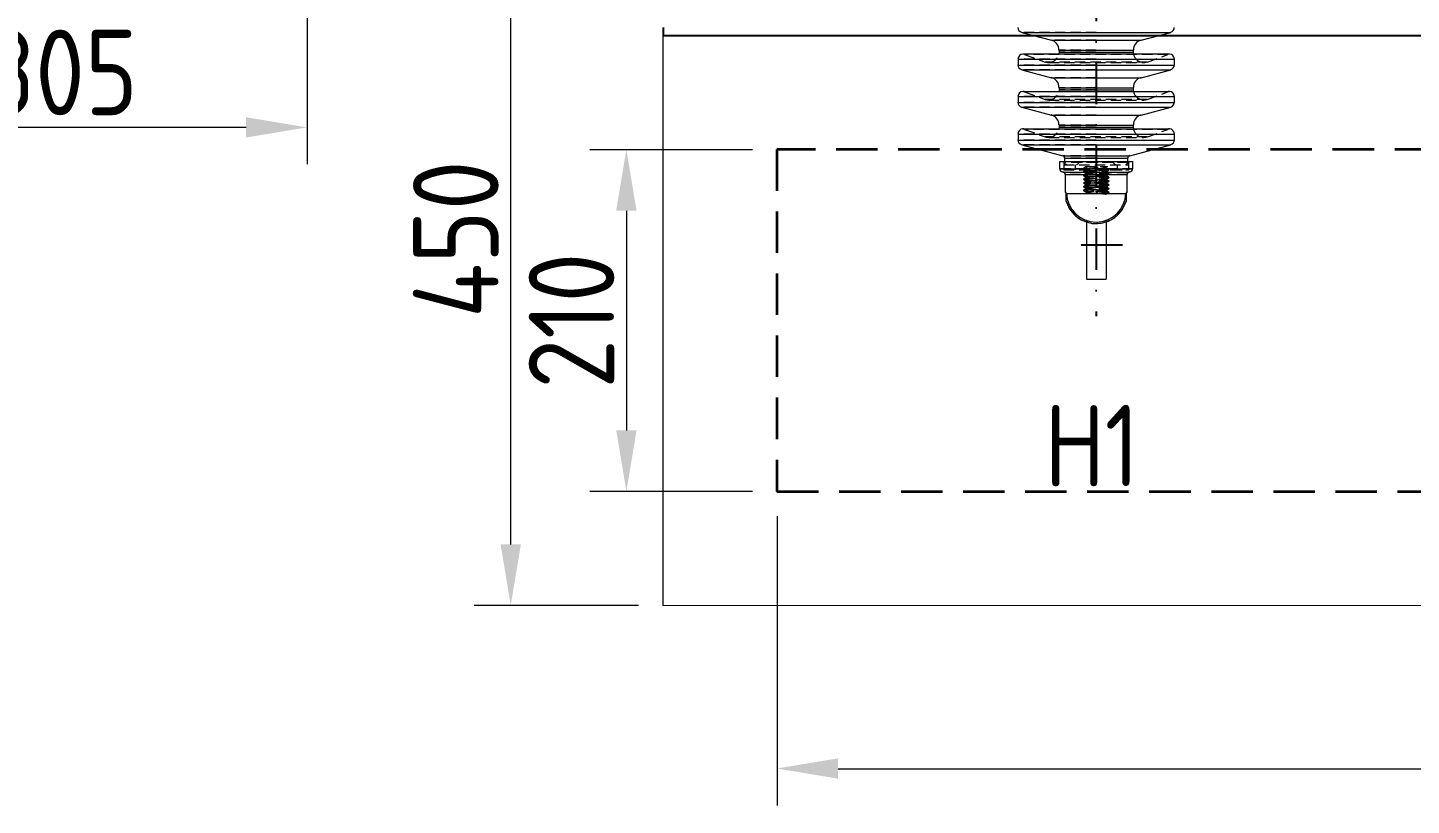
# Model space of a CAD drawing. Header units: millimetres. Extents: x -41310 to 13905, y 1865 to 89610.
# Drawn here: x 7823 to 8673, y 3092 to 3569 of the extents above; entities that cross this region are included whole.
import ezdxf

# ---------------------------------------------------------------- set-up
doc = ezdxf.new("R2010")
doc.units = ezdxf.units.MM
for name, pattern in [('DASHDOT', [25.4, 12.7, -6.35, 0, -6.35]), ('DASHED', [19.05, 12.7, -6.35]), ('HIDDEN', [9.525, 6.35, -3.175])]:
    doc.linetypes.add(name, pattern=pattern)
doc.layers.get('0').update_dxf_attribs({"color": 1, "linetype": 'DASHDOT'})
doc.layers.add('01粗实线', color=7, linetype='Continuous')
doc.layers.add('细线', color=1, linetype='Continuous')
doc.layers.add('1轮廓实线层', color=7, linetype='Continuous', lineweight=0)
doc.layers.add('2虚线层', color=6, linetype='DASHED', lineweight=35)
doc.styles.get("Standard").update_dxf_attribs({"font": 'gbenor.shx', "bigfont": 'gbcbig.shx'})

msp = doc.modelspace()

# ---------------------------------------------------------------- linework, layer by layer
at = {"ltscale": 2, "extrusion": (-0.004685, -0.017452, 0.999837)}
for p, q in [((8479.42, 3700.5, 104.33), (8479.45, 3392.24, 98.95)), ((8495.65, 3435.76, 99.78), (8463.23, 3435.76, 99.63))]:
    msp.add_line(p, q, dxfattribs=at)
at = {"color": 7, "linetype": 'Continuous', "lineweight": 15, "extrusion": (-0.004685, -0.017452, 0.999837)}
for p, q in [((8433.66, 3566.49, 101.78), (8451.87, 3561.61, 101.78)), ((8507, 3561.61, 102.03), (8525.21, 3566.49, 102.2)), ((8524.43, 3553.06, 101.97), (8434.43, 3553.06, 101.54)), ((8456.57, 3554.26, 101.67), (8456.46, 3553.06, 101.65)), ((8456.57, 3555.48, 101.69), (8456.57, 3554.26, 101.67)), ((8502.29, 3554.26, 101.88), (8502.29, 3555.48, 101.91)), ((8502.41, 3553.06, 101.86), (8502.29, 3554.26, 101.88)), ((8431.43, 3550.06, 101.48), (8431.43, 3546.39, 101.41)), ((8433.66, 3543.5, 101.37), (8451.87, 3538.62, 101.37)), ((8507, 3538.62, 101.63), (8525.21, 3543.5, 101.8)), ((8527.43, 3546.39, 101.86), (8527.43, 3550.06, 101.93)), ((8431.44, 3527.07, 101.08), (8431.44, 3523.4, 101.01)), ((8524.44, 3530.07, 101.57), (8434.44, 3530.07, 101.14)), ((8456.58, 3531.27, 101.27), (8456.46, 3530.07, 101.25)), ((8456.58, 3532.48, 101.29), (8456.58, 3531.27, 101.27)), ((8502.3, 3531.27, 101.48), (8502.3, 3532.48, 101.5)), ((8502.41, 3530.07, 101.46), (8502.3, 3531.27, 101.48)), ((8527.44, 3523.4, 101.46), (8527.44, 3527.07, 101.53)), ((8433.66, 3520.5, 100.97), (8451.87, 3515.62, 100.97)), ((8507, 3515.62, 101.23), (8525.21, 3520.5, 101.4)), ((8456.58, 3509.49, 100.89), (8456.58, 3508.27, 100.87)), ((8502.3, 3508.27, 101.08), (8502.3, 3509.49, 101.1)), ((8431.44, 3504.07, 100.68), (8431.44, 3500.4, 100.61)), ((8524.44, 3507.07, 101.16), (8434.44, 3507.07, 100.74)), ((8456.58, 3508.27, 100.87), (8456.46, 3507.07, 100.85)), ((8502.41, 3507.07, 101.06), (8502.3, 3508.27, 101.08)), ((8527.44, 3500.4, 101.06), (8527.44, 3504.07, 101.13)), ((8433.66, 3497.5, 100.57), (8458.9, 3490.74, 100.57)), ((8499.98, 3490.74, 100.76), (8525.21, 3497.5, 101)), ((8456.94, 3487.16, 100.5), (8456.94, 3482.66, 100.42)), ((8456.94, 3487.16, 100.5), (8479.44, 3487.16, 100.61)), ((8460.01, 3489.29, 100.55), (8460.01, 3487.16, 100.51)), ((8479.44, 3487.16, 100.61), (8501.94, 3487.16, 100.71)), ((8498.87, 3487.16, 100.7), (8498.87, 3489.29, 100.73)), ((8501.94, 3482.66, 100.63), (8501.94, 3487.16, 100.71)), ((8458.94, 3480.66, 100.4), (8479.44, 3480.66, 100.49)), ((8460.44, 3479.16, 100.38), (8460.44, 3468.16, 100.18)), ((8479.44, 3480.66, 100.49), (8499.94, 3480.66, 100.59)), ((8485.37, 3478.6, 100.48), (8485.39, 3478.6, 100.48)), ((8485.37, 3476.29, 100.44), (8485.39, 3476.3, 100.44)), ((8498.44, 3468.16, 100.36), (8498.44, 3479.16, 100.55)), ((8461.04, 3468.16, 100.19), (8460.44, 3468.16, 100.18)), ((8461.04, 3462.72, 100.09), (8461.04, 3468.16, 100.19)), ((8461.24, 3467.53, 100.18), (8497.64, 3467.53, 100.35)), ((8485.37, 3473.99, 100.4), (8485.39, 3474, 100.4)), ((8485.37, 3471.69, 100.36), (8485.39, 3471.7, 100.36)), ((8485.38, 3469.4, 100.32), (8485.39, 3469.4, 100.32)), ((8497.84, 3468.16, 100.36), (8497.84, 3462.72, 100.27)), ((8498.44, 3468.16, 100.36), (8497.84, 3468.16, 100.36))]:
    msp.add_line(p, q, dxfattribs=at)
at = {"color": 8, "linetype": 'Continuous', "lineweight": 15, "extrusion": (-0.004685, -0.017452, 0.999837)}
for p, q in [((8433.66, 3566.49, 101.78), (8525.21, 3566.49, 102.2)), ((8451.87, 3561.61, 101.78), (8507, 3561.61, 102.03)), ((8456.57, 3555.48, 101.69), (8502.29, 3555.48, 101.91)), ((8456.57, 3554.26, 101.67), (8502.29, 3554.26, 101.88)), ((8431.43, 3550.06, 101.48), (8527.43, 3550.06, 101.93)), ((8431.43, 3546.39, 101.41), (8527.43, 3546.39, 101.86)), ((8433.66, 3543.5, 101.37), (8525.21, 3543.5, 101.8)), ((8451.87, 3538.62, 101.37), (8507, 3538.62, 101.63)), ((8431.44, 3527.07, 101.08), (8527.44, 3527.07, 101.53)), ((8456.58, 3532.48, 101.29), (8502.3, 3532.48, 101.5)), ((8456.58, 3531.27, 101.27), (8502.3, 3531.27, 101.48)), ((8431.44, 3523.4, 101.01), (8527.44, 3523.4, 101.46)), ((8433.66, 3520.5, 100.97), (8525.21, 3520.5, 101.4)), ((8451.87, 3515.62, 100.97), (8507, 3515.62, 101.23)), ((8456.58, 3509.49, 100.89), (8502.3, 3509.49, 101.1)), ((8431.44, 3504.07, 100.68), (8527.44, 3504.07, 101.13)), ((8431.44, 3500.4, 100.61), (8527.44, 3500.4, 101.06)), ((8456.58, 3508.27, 100.87), (8502.3, 3508.27, 101.08)), ((8433.66, 3497.5, 100.57), (8525.21, 3497.5, 101)), ((8458.9, 3490.74, 100.57), (8499.98, 3490.74, 100.76)), ((8460.01, 3489.29, 100.55), (8498.87, 3489.29, 100.73)), ((8456.94, 3482.66, 100.42), (8479.44, 3482.66, 100.53)), ((8460.44, 3479.16, 100.38), (8479.44, 3479.16, 100.47)), ((8479.44, 3482.66, 100.53), (8501.94, 3482.66, 100.63)), ((8479.44, 3479.16, 100.47), (8498.44, 3479.16, 100.55))]:
    msp.add_line(p, q, dxfattribs=at)
at = {"color": 7, "linetype": 'HIDDEN', "lineweight": 0, "extrusion": (-0.004685, -0.017452, 0.999837)}
for p, q in [((8479.43, 3566.49, 101.99), (8433.66, 3566.49, 101.78)), ((8479.43, 3561.61, 101.91), (8451.87, 3561.61, 101.78)), ((8435.46, 3552.88, 101.55), (8448.05, 3548.3, 101.53)), ((8523.4, 3552.88, 101.96), (8435.47, 3552.88, 101.55)), ((8479.43, 3555.48, 101.8), (8456.57, 3555.48, 101.69)), ((8479.43, 3554.26, 101.78), (8456.57, 3554.26, 101.67)), ((8510.82, 3548.3, 101.82), (8523.41, 3552.88, 101.96)), ((8479.43, 3550.06, 101.7), (8431.43, 3550.06, 101.48)), ((8479.43, 3546.39, 101.64), (8431.43, 3546.39, 101.41)), ((8479.43, 3543.5, 101.59), (8433.66, 3543.5, 101.37)), ((8510.78, 3548.3, 101.82), (8448.09, 3548.3, 101.53)), ((8450.22, 3547.92, 101.53), (8508.64, 3547.92, 101.8)), ((8479.43, 3538.62, 101.5), (8451.87, 3538.62, 101.37)), ((8479.44, 3527.07, 101.3), (8431.44, 3527.07, 101.08)), ((8435.46, 3529.88, 101.15), (8448.05, 3525.3, 101.12)), ((8523.4, 3529.88, 101.56), (8435.47, 3529.88, 101.15)), ((8479.44, 3532.48, 101.4), (8456.58, 3532.48, 101.29)), ((8479.44, 3531.27, 101.38), (8456.58, 3531.27, 101.27)), ((8510.82, 3525.3, 101.42), (8523.41, 3529.88, 101.56)), ((8479.44, 3523.4, 101.24), (8431.44, 3523.4, 101.01)), ((8479.44, 3520.5, 101.19), (8433.66, 3520.5, 100.97)), ((8510.78, 3525.3, 101.42), (8448.09, 3525.3, 101.12)), ((8450.23, 3524.92, 101.13), (8508.65, 3524.92, 101.4)), ((8479.44, 3515.62, 101.1), (8451.87, 3515.62, 100.97)), ((8479.44, 3509.49, 101), (8456.58, 3509.49, 100.89)), ((8479.44, 3504.07, 100.9), (8431.44, 3504.07, 100.68)), ((8479.44, 3500.4, 100.84), (8431.44, 3500.4, 100.61)), ((8435.46, 3506.89, 100.74), (8448.06, 3502.31, 100.72)), ((8523.4, 3506.89, 101.16), (8435.47, 3506.89, 100.74)), ((8510.78, 3502.31, 101.02), (8448.1, 3502.31, 100.72)), ((8450.23, 3501.92, 100.73), (8508.65, 3501.92, 101)), ((8479.44, 3508.27, 100.97), (8456.58, 3508.27, 100.87)), ((8510.82, 3502.31, 101.02), (8523.41, 3506.89, 101.16)), ((8479.44, 3497.5, 100.79), (8433.66, 3497.5, 100.57)), ((8479.44, 3490.74, 100.67), (8458.9, 3490.74, 100.57)), ((8459.44, 3487.16, 100.51), (8459.44, 3482.16, 100.42)), ((8459.44, 3485.16, 100.48), (8499.44, 3485.16, 100.66)), ((8459.44, 3485.16, 100.48), (8459.44, 3482.16, 100.42)), ((8479.44, 3489.29, 100.64), (8460.01, 3489.29, 100.55)), ((8460.01, 3487.16, 100.51), (8460.01, 3486.66, 100.51)), ((8498.87, 3486.66, 100.69), (8460.01, 3486.66, 100.51)), ((8466.44, 3485.16, 100.51), (8466.44, 3482.16, 100.46)), ((8490.11, 3486.66, 100.65), (8468.77, 3486.66, 100.55)), ((8471.64, 3483.14, 100.5), (8472.58, 3483.68, 100.51)), ((8472.48, 3482.65, 100.49), (8471.64, 3483.14, 100.5)), ((8472.34, 3484.11, 100.52), (8486.54, 3484.11, 100.59)), ((8472.58, 3483.68, 100.51), (8473.31, 3484.11, 100.52)), ((8473.49, 3484.11, 100.52), (8473.49, 3477.46, 100.41)), ((8473.54, 3484.11, 100.52), (8473.54, 3482.03, 100.49)), ((8485.39, 3467.71, 100.29), (8485.39, 3484.11, 100.58)), ((8485.41, 3480.93, 100.52), (8485.41, 3483.15, 100.56)), ((8492.44, 3482.16, 100.58), (8492.44, 3485.16, 100.63)), ((8498.87, 3486.66, 100.69), (8498.87, 3487.16, 100.7)), ((8499.44, 3482.16, 100.61), (8499.44, 3487.16, 100.7)), ((8499.44, 3482.16, 100.61), (8499.44, 3485.16, 100.66)), ((8501.94, 3482.66, 100.63), (8456.94, 3482.66, 100.42)), ((8459.44, 3482.16, 100.42), (8479.44, 3482.16, 100.52)), ((8459.44, 3482.16, 100.42), (8499.44, 3482.16, 100.61)), ((8498.44, 3479.16, 100.55), (8460.44, 3479.16, 100.38)), ((8473.54, 3482.03, 100.49), (8472.48, 3482.65, 100.49)), ((8472.69, 3482.16, 100.49), (8472.69, 3472.16, 100.31)), ((8473.47, 3482, 100.49), (8473.47, 3479.78, 100.45)), ((8473.47, 3479.7, 100.45), (8473.47, 3477.48, 100.41)), ((8473.47, 3477.4, 100.41), (8473.47, 3475.18, 100.37)), ((8473.47, 3475.1, 100.37), (8473.47, 3472.88, 100.33)), ((8473.49, 3477.45, 100.41), (8473.5, 3467.71, 100.24)), ((8479.44, 3482.16, 100.52), (8499.44, 3482.16, 100.61)), ((8485.41, 3478.63, 100.48), (8485.41, 3480.85, 100.52)), ((8485.41, 3476.33, 100.44), (8485.41, 3478.55, 100.48)), ((8485.41, 3474.03, 100.4), (8485.41, 3476.25, 100.44)), ((8486.19, 3472.16, 100.38), (8486.19, 3482.16, 100.55)), ((8487.33, 3479.74, 100.51), (8487.24, 3479.71, 100.51)), ((8471.66, 3474.02, 100.34), (8471.55, 3474, 100.34)), ((8472.69, 3472.16, 100.31), (8479.44, 3472.16, 100.34)), ((8472.69, 3472.16, 100.31), (8479.44, 3468.11, 100.27)), ((8473.47, 3472.8, 100.33), (8473.47, 3470.58, 100.29)), ((8473.47, 3470.5, 100.29), (8473.48, 3468.28, 100.25)), ((8473.5, 3467.71, 100.24), (8485.39, 3467.71, 100.29)), ((8473.5, 3467.71, 100.24), (8473.7, 3467.51, 100.24)), ((8485.19, 3467.51, 100.29), (8473.7, 3467.51, 100.24)), ((8479.44, 3472.16, 100.34), (8486.19, 3472.16, 100.38)), ((8479.44, 3468.11, 100.27), (8486.19, 3472.16, 100.38)), ((8485.4, 3469.36, 100.32), (8485.16, 3469.25, 100.32)), ((8485.16, 3469.25, 100.32), (8487, 3468.14, 100.31)), ((8485.16, 3467.03, 100.28), (8485.16, 3469.25, 100.32)), ((8487, 3468.14, 100.31), (8485.16, 3467.03, 100.28)), ((8485.39, 3467.14, 100.28), (8485.16, 3467.03, 100.28)), ((8485.19, 3467.51, 100.29), (8485.39, 3467.71, 100.29)), ((8485.41, 3471.73, 100.36), (8485.41, 3473.95, 100.4)), ((8485.41, 3469.43, 100.32), (8485.41, 3471.65, 100.36)), ((8485.41, 3467.14, 100.28), (8485.41, 3469.36, 100.32)), ((8487.06, 3468.16, 100.31), (8487, 3468.14, 100.31))]:
    msp.add_line(p, q, dxfattribs=at)
at = {"color": 7, "linetype": 'Continuous', "lineweight": 15}
for p, q in [((8473.44, 3450.9, 99.94), (8473.45, 3414.87, 99.32)), ((8485.44, 3450.9, 100), (8485.45, 3414.87, 99.37)), ((8473.45, 3414.87, 99.32), (8485.45, 3414.87, 99.37))]:
    msp.add_line(p, q, dxfattribs=at)
at = {"color": 7, "linetype": 'Continuous', "lineweight": 15, "extrusion": (-0.004685, -0.017452, 0.999837)}
for centre, radius, start, end in [((7220.48, 5635.17), 3, 195.03008, 270.03008), ((7307.4, 5658.51), 3, 300.03008, 15.03008), ((7239.34, 5625.83), 6.35, 15.03008, 90.03008), ((7295.76, 5640.98), 6.35, 120.03008, 195.03008), ((7225.5, 5616.51), 3, 105.03008, 195.03008), ((7312.42, 5639.84), 3, 15.03008, 105.03008), ((7226.45, 5612.96), 3, 195.03008, 270.03008), ((7313.37, 5636.3), 3, 300.03008, 15.03008), ((7245.31, 5603.62), 6.35, 15.03008, 90.03008), ((7301.73, 5618.77), 6.35, 120.03008, 195.03008), ((7231.46, 5594.29), 3, 105.03008, 195.03008), ((7318.38, 5617.63), 3, 15.03008, 105.03008), ((7232.41, 5590.75), 3, 195.03008, 270.03008), ((7319.33, 5614.09), 3, 300.03008, 15.03008), ((7251.27, 5581.41), 6.35, 15.03008, 90.03008), ((7307.69, 5596.56), 6.35, 120.03008, 195.03008), ((7237.43, 5572.08), 3, 105.03008, 195.03008), ((7238.38, 5568.53), 3, 195.03008, 270.03008), ((7324.35, 5595.42), 3, 15.03008, 105.03008), ((7325.3, 5591.87), 3, 300.03008, 15.03008), ((7264.5, 5564.05), 1.5, 15.03008, 90.03008), ((7304.93, 5574.9), 1.5, 120.03008, 195.03008), ((7266.64, 5557.75), 2, 195.03008, 285.03008), ((7267.55, 5554.37), 1.5, 15.03008, 105.03008), ((7307.14, 5565), 1.5, 105.03008, 195.03008), ((7306.23, 5568.38), 2, 285.03008, 15.03008), ((7290.22, 5548.99), 18.21, 196.80274, 13.25742), ((7290.22, 5548.99), 19.16, 211.30184, 358.75833)]:
    msp.add_arc(centre, radius, start, end, dxfattribs=at)
at = {"color": 7, "linetype": 'HIDDEN', "lineweight": 0, "extrusion": (-0.004685, -0.017452, 0.999837)}
for centre, radius, start, end in [((7225.5, 5616.51), 3, 85.03008, 105.03008), ((7239.66, 5624.66), 6.35, 285.03008, 4.10972), ((7296.08, 5639.81), 6.35, 205.95045, 273.78008), ((7312.42, 5639.84), 3, 105.03008, 125.03008), ((7239.66, 5624.66), 6.35, 265.03008, 285.03008), ((7296.08, 5639.81), 6.35, 273.78008, 305.03008), ((7231.46, 5594.29), 3, 85.03008, 105.03008), ((7245.62, 5602.45), 6.35, 285.03008, 4.10972), ((7302.04, 5617.6), 6.35, 205.95045, 273.78008), ((7318.38, 5617.63), 3, 105.03008, 125.03008), ((7245.62, 5602.45), 6.35, 265.03008, 285.03008), ((7302.04, 5617.6), 6.35, 273.78008, 305.03008), ((7237.43, 5572.08), 3, 85.03008, 105.03008), ((7251.59, 5580.23), 6.35, 265.03008, 285.03008), ((7251.59, 5580.23), 6.35, 285.03008, 4.10972), ((7308.01, 5595.38), 6.35, 205.95045, 273.78008), ((7308.01, 5595.38), 6.35, 273.78008, 305.03008), ((7324.35, 5595.42), 3, 105.03008, 125.03008), ((7268.09, 5562.28), 1.5, 195.03008, 285.03008), ((7273.65, 5563.77), 1.5, 285.03008, 15.03008), ((7297.16, 5570.08), 1.5, 195.03008, 285.03008), ((7302.72, 5571.58), 1.5, 285.03008, 15.03008), ((7290.22, 5548.99), 18.21, 196.80274, 13.25742), ((7290.22, 5548.99), 19.16, 211.30184, 358.75833)]:
    msp.add_arc(centre, radius, start, end, dxfattribs=at)
at = {"color": 7, "linetype": 'HIDDEN', "lineweight": 0}
for points, knots in [([(8471.64, 3483.14, 100.5), (8471.85, 3483.1, 100.5), (8472.26, 3483.02, 100.5), (8473.82, 3482.9, 100.5), (8475.9, 3482.78, 100.51), (8478.35, 3482.67, 100.52), (8480.9, 3482.55, 100.53), (8483.31, 3482.43, 100.54), (8485.33, 3482.31, 100.55), (8486.72, 3482.2, 100.55), (8487.39, 3482.1, 100.55), (8487.26, 3482.04, 100.55), (8487.21, 3482.01, 100.55)], [0, 0, 0, 0, 0.104522, 0.208952, 0.313566, 0.41791, 0.522609, 0.626875, 0.731652, 0.835846, 0.940694, 1, 1, 1, 1]), ([(8485.27, 3483.07, 100.56), (8485.08, 3483.03, 100.56), (8484.69, 3482.96, 100.56), (8483.42, 3482.84, 100.55), (8481.79, 3482.72, 100.54), (8479.91, 3482.61, 100.53), (8477.98, 3482.49, 100.52), (8476.2, 3482.37, 100.51), (8474.76, 3482.25, 100.5), (8473.76, 3482.14, 100.49), (8473.58, 3482.06, 100.49), (8473.49, 3482.02, 100.49)], [0, 0, 0, 0, 0.111915, 0.222935, 0.334909, 0.445876, 0.557902, 0.668822, 0.780891, 0.891774, 1, 1, 1, 1]), ([(8474.29, 3484.11, 100.53), (8474.59, 3484.07, 100.53), (8475.26, 3484, 100.53), (8476.77, 3483.89, 100.54), (8478.61, 3483.78, 100.54), (8480.55, 3483.66, 100.55), (8482.37, 3483.54, 100.56), (8483.9, 3483.42, 100.56), (8484.94, 3483.31, 100.56), (8485.43, 3483.22, 100.56), (8485.36, 3483.16, 100.56), (8485.34, 3483.15, 100.56)], [0, 0, 0, 0, 0.100746, 0.223393, 0.345723, 0.46847, 0.590708, 0.713547, 0.8357, 0.958622, 1, 1, 1, 1]), ([(8487.3, 3482.07, 100.55), (8486.98, 3482.26, 100.56), (8486.33, 3482.63, 100.56), (8485.69, 3483, 100.56), (8485.37, 3483.19, 100.56)], [0, 0, 0, 0, 0.507493, 1, 1, 1, 1]), ([(8487.15, 3481.96, 100.55), (8486.89, 3481.93, 100.55), (8486.39, 3481.85, 100.55), (8484.7, 3481.73, 100.54), (8482.55, 3481.61, 100.52), (8480.06, 3481.5, 100.51), (8477.51, 3481.38, 100.5), (8475.15, 3481.26, 100.48), (8473.25, 3481.14, 100.47), (8471.91, 3481.03, 100.46), (8471.68, 3480.95, 100.46), (8471.56, 3480.91, 100.46)], [0, 0, 0, 0, 0.111482, 0.222074, 0.333614, 0.444154, 0.555745, 0.66624, 0.777874, 0.888331, 1, 1, 1, 1]), ([(8473.5, 3482.04, 100.49), (8473.18, 3481.85, 100.48), (8472.54, 3481.48, 100.47), (8471.9, 3481.11, 100.46), (8471.57, 3480.92, 100.46)], [0, 0, 0, 0, 0.499794, 1, 1, 1, 1]), ([(8471.57, 3480.86, 100.46), (8471.9, 3480.68, 100.46), (8472.54, 3480.31, 100.45), (8473.18, 3479.93, 100.45), (8473.5, 3479.75, 100.45)], [0, 0, 0, 0, 0.500222, 1, 1, 1, 1]), ([(8471.68, 3478.62, 100.42), (8471.62, 3478.6, 100.42), (8471.46, 3478.54, 100.42), (8472.06, 3478.45, 100.42), (8473.36, 3478.33, 100.42), (8475.33, 3478.22, 100.43), (8477.71, 3478.1, 100.44), (8480.26, 3477.98, 100.45), (8482.73, 3477.86, 100.46), (8484.88, 3477.75, 100.47), (8486.42, 3477.63, 100.47), (8487.22, 3477.54, 100.47), (8487.21, 3477.49, 100.47), (8487.21, 3477.47, 100.47)], [0, 0, 0, 0, 0.047981, 0.149563, 0.25204, 0.353672, 0.456093, 0.557782, 0.66014, 0.761894, 0.864182, 0.966007, 1, 1, 1, 1]), ([(8473.51, 3479.74, 100.45), (8473.18, 3479.55, 100.44), (8472.54, 3479.18, 100.43), (8471.9, 3478.81, 100.42), (8471.58, 3478.62, 100.42)], [0, 0, 0, 0, 0.499752, 1, 1, 1, 1]), ([(8471.58, 3478.56, 100.42), (8471.9, 3478.38, 100.42), (8472.54, 3478, 100.41), (8473.19, 3477.63, 100.41), (8473.51, 3477.44, 100.41)], [0, 0, 0, 0, 0.500193, 1, 1, 1, 1]), ([(8473.51, 3477.44, 100.41), (8473.19, 3477.26, 100.4), (8472.55, 3476.88, 100.39), (8471.9, 3476.51, 100.38), (8471.58, 3476.32, 100.38)], [0, 0, 0, 0, 0.499753, 1, 1, 1, 1]), ([(8471.58, 3476.26, 100.38), (8471.91, 3476.07, 100.38), (8472.55, 3475.7, 100.37), (8473.19, 3475.33, 100.37), (8473.51, 3475.14, 100.37)], [0, 0, 0, 0, 0.500217, 1, 1, 1, 1]), ([(8473.51, 3475.14, 100.37), (8473.19, 3474.96, 100.36), (8472.55, 3474.58, 100.35), (8471.9, 3474.21, 100.34), (8471.58, 3474.02, 100.34)], [0, 0, 0, 0, 0.499803, 1, 1, 1, 1]), ([(8487.25, 3477.41, 100.47), (8487.25, 3477.41, 100.47), (8487.3, 3477.36, 100.47), (8486.61, 3477.28, 100.47), (8485.2, 3477.16, 100.46), (8483.13, 3477.04, 100.45), (8480.7, 3476.93, 100.43), (8478.14, 3476.81, 100.42), (8475.72, 3476.69, 100.41), (8473.66, 3476.57, 100.39), (8472.26, 3476.46, 100.38), (8471.58, 3476.37, 100.38), (8471.62, 3476.33, 100.38), (8471.63, 3476.32, 100.38)], [0, 0, 0, 0, 0.015449, 0.123105, 0.230994, 0.338739, 0.446532, 0.554374, 0.662073, 0.770008, 0.877622, 0.985642, 1, 1, 1, 1]), ([(8471.67, 3480.86, 100.46), (8471.7, 3480.84, 100.46), (8471.78, 3480.78, 100.46), (8472.81, 3480.67, 100.46), (8474.53, 3480.56, 100.47), (8476.78, 3480.44, 100.48), (8479.3, 3480.33, 100.49), (8481.83, 3480.2, 100.5), (8484.13, 3480.09, 100.5), (8485.92, 3479.97, 100.51), (8487.04, 3479.87, 100.51), (8487.17, 3479.8, 100.51), (8487.23, 3479.77, 100.51)], [0, 0, 0, 0, 0.065464, 0.173115, 0.279521, 0.38719, 0.493582, 0.601262, 0.707647, 0.81533, 0.921716, 1, 1, 1, 1]), ([(8471.67, 3476.26, 100.38), (8471.67, 3476.25, 100.38), (8471.67, 3476.2, 100.38), (8472.48, 3476.1, 100.38), (8474.03, 3475.99, 100.39), (8476.18, 3475.87, 100.39), (8478.66, 3475.76, 100.4), (8481.21, 3475.64, 100.41), (8483.58, 3475.52, 100.42), (8485.54, 3475.4, 100.43), (8486.84, 3475.29, 100.43), (8487.43, 3475.19, 100.43), (8487.25, 3475.13, 100.43), (8487.2, 3475.11, 100.43)], [0, 0, 0, 0, 0.0326322, 0.1348275, 0.2364209, 0.3386829, 0.4402155, 0.542537, 0.6440158, 0.7463895, 0.8478214, 0.9502401, 1, 1, 1, 1]), ([(8486.93, 3479.63, 100.51), (8486.92, 3479.63, 100.51), (8486.77, 3479.59, 100.51), (8485.76, 3479.5, 100.5), (8483.97, 3479.39, 100.49), (8481.64, 3479.27, 100.48), (8479.1, 3479.15, 100.46), (8476.59, 3479.03, 100.45), (8474.38, 3478.92, 100.44), (8472.64, 3478.8, 100.43), (8472.08, 3478.72, 100.42), (8471.79, 3478.68, 100.42)], [0, 0, 0, 0, 0.009076, 0.133665, 0.256802, 0.381367, 0.504531, 0.629065, 0.752264, 0.876756, 1, 1, 1, 1]), ([(8487.08, 3475.05, 100.43), (8486.79, 3475.01, 100.43), (8486.22, 3474.93, 100.42), (8484.46, 3474.82, 100.41), (8482.26, 3474.7, 100.4), (8479.74, 3474.58, 100.39), (8477.21, 3474.46, 100.37), (8474.88, 3474.35, 100.36), (8473.11, 3474.23, 100.35), (8472.11, 3474.15, 100.34), (8471.97, 3474.11, 100.34), (8471.97, 3474.11, 100.34)], [0, 0, 0, 0, 0.125245, 0.249149, 0.374431, 0.498303, 0.623613, 0.747463, 0.872792, 0.996628, 1, 1, 1, 1]), ([(8485.27, 3480.86, 100.52), (8485.08, 3480.82, 100.52), (8484.69, 3480.74, 100.52), (8483.42, 3480.62, 100.51), (8481.79, 3480.5, 100.5), (8479.91, 3480.39, 100.49), (8477.98, 3480.27, 100.48), (8476.2, 3480.15, 100.47), (8474.74, 3480.03, 100.46), (8473.81, 3479.92, 100.45), (8473.4, 3479.83, 100.45), (8473.5, 3479.79, 100.45), (8473.51, 3479.78, 100.45)], [0, 0, 0, 0, 0.109715, 0.218551, 0.328324, 0.437109, 0.546932, 0.655671, 0.765537, 0.87424, 0.98414, 1, 1, 1, 1]), ([(8473.51, 3482, 100.49), (8473.54, 3481.97, 100.49), (8473.6, 3481.9, 100.49), (8474.42, 3481.78, 100.49), (8475.73, 3481.67, 100.49), (8477.43, 3481.55, 100.5), (8479.34, 3481.44, 100.51), (8481.25, 3481.31, 100.51), (8482.98, 3481.2, 100.52), (8484.35, 3481.08, 100.52), (8485.22, 3480.97, 100.52), (8485.51, 3480.85, 100.52), (8485.17, 3480.73, 100.52), (8484.26, 3480.61, 100.51), (8482.85, 3480.5, 100.51), (8481.1, 3480.38, 100.49), (8479.18, 3480.26, 100.48), (8477.29, 3480.14, 100.47), (8475.61, 3480.03, 100.46), (8474.32, 3479.91, 100.45), (8473.56, 3479.79, 100.45), (8473.39, 3479.67, 100.45), (8473.83, 3479.56, 100.45), (8474.85, 3479.44, 100.45), (8476.33, 3479.33, 100.45), (8478.13, 3479.21, 100.46), (8480.06, 3479.09, 100.47), (8481.93, 3478.97, 100.47), (8483.55, 3478.86, 100.48), (8484.74, 3478.74, 100.48), (8485.4, 3478.62, 100.48), (8485.46, 3478.5, 100.48), (8484.9, 3478.39, 100.48), (8483.79, 3478.27, 100.47), (8482.23, 3478.15, 100.46), (8480.39, 3478.04, 100.45), (8478.46, 3477.92, 100.44), (8476.62, 3477.8, 100.43), (8475.08, 3477.68, 100.42), (8473.97, 3477.57, 100.41), (8473.42, 3477.45, 100.41), (8473.48, 3477.33, 100.41), (8474.15, 3477.21, 100.41), (8475.36, 3477.1, 100.41), (8476.97, 3476.98, 100.42), (8478.85, 3476.86, 100.42), (8480.78, 3476.74, 100.43), (8482.57, 3476.63, 100.44), (8484.05, 3476.51, 100.44), (8485.06, 3476.4, 100.44), (8485.49, 3476.28, 100.44), (8485.32, 3476.16, 100.44), (8484.54, 3476.04, 100.44), (8483.25, 3475.93, 100.43), (8481.57, 3475.81, 100.42), (8479.67, 3475.69, 100.41), (8477.75, 3475.57, 100.4), (8476, 3475.46, 100.39), (8474.6, 3475.34, 100.38), (8473.7, 3475.22, 100.37), (8473.37, 3475.1, 100.37), (8473.67, 3474.99, 100.37), (8474.54, 3474.87, 100.37), (8475.92, 3474.76, 100.37), (8477.65, 3474.63, 100.38), (8479.57, 3474.52, 100.39), (8481.47, 3474.4, 100.39), (8483.17, 3474.29, 100.4), (8484.49, 3474.17, 100.4), (8485.29, 3474.05, 100.4), (8485.5, 3473.93, 100.4), (8485.09, 3473.82, 100.4), (8484.11, 3473.7, 100.39), (8482.66, 3473.58, 100.38), (8480.88, 3473.46, 100.37), (8478.94, 3473.35, 100.36), (8477.07, 3473.23, 100.35), (8475.43, 3473.11, 100.34), (8474.2, 3473, 100.33), (8473.5, 3472.88, 100.33), (8473.41, 3472.76, 100.33), (8473.93, 3472.65, 100.33), (8475.01, 3472.53, 100.33), (8476.54, 3472.41, 100.33), (8478.36, 3472.29, 100.34), (8480.3, 3472.18, 100.35), (8482.14, 3472.06, 100.35), (8483.72, 3471.94, 100.36), (8484.85, 3471.83, 100.36), (8485.44, 3471.71, 100.36), (8485.42, 3471.59, 100.36), (8484.79, 3471.47, 100.36), (8483.62, 3471.36, 100.35), (8482.02, 3471.24, 100.34), (8480.16, 3471.12, 100.33), (8478.23, 3471, 100.32), (8476.42, 3470.89, 100.31), (8474.92, 3470.77, 100.3), (8473.87, 3470.65, 100.29), (8473.4, 3470.53, 100.29), (8473.53, 3470.42, 100.29), (8474.27, 3470.3, 100.29), (8475.53, 3470.19, 100.29), (8477.19, 3470.07, 100.3), (8479.08, 3469.95, 100.3), (8481, 3469.83, 100.31), (8482.78, 3469.72, 100.32), (8484.19, 3469.6, 100.32), (8485.11, 3469.49, 100.32), (8485.25, 3469.42, 100.32), (8485.32, 3469.39, 100.32)], [0, 0, 0, 0, 0.007868, 0.017215, 0.026453, 0.035802, 0.045039, 0.054388, 0.063625, 0.072974, 0.082211, 0.09156, 0.100797, 0.110145, 0.119384, 0.12873, 0.137971, 0.147315, 0.156559, 0.165899, 0.175146, 0.184483, 0.193734, 0.203066, 0.212321, 0.221649, 0.230909, 0.240231, 0.249498, 0.258813, 0.268086, 0.277394, 0.286674, 0.295974, 0.305262, 0.314554, 0.32385, 0.333134, 0.342439, 0.351715, 0.361027, 0.370296, 0.379615, 0.388878, 0.398203, 0.407461, 0.416791, 0.426044, 0.435379, 0.444627, 0.453966, 0.463211, 0.472553, 0.481795, 0.491141, 0.50038, 0.509728, 0.518966, 0.528314, 0.537551, 0.546901, 0.556137, 0.565487, 0.574723, 0.584072, 0.59331, 0.602658, 0.611897, 0.621242, 0.630484, 0.639827, 0.649071, 0.658411, 0.667659, 0.676995, 0.686246, 0.695578, 0.704834, 0.71416, 0.723422, 0.732742, 0.74201, 0.751324, 0.760598, 0.769905, 0.779187, 0.788485, 0.797775, 0.807065, 0.816363, 0.825645, 0.834951, 0.844226, 0.85354, 0.862808, 0.872128, 0.88139, 0.890716, 0.899972, 0.909303, 0.918555, 0.927891, 0.937139, 0.946479, 0.955723, 0.965066, 0.974307, 0.983653, 0.992892, 1, 1, 1, 1]), ([(8473.53, 3477.48, 100.41), (8473.51, 3477.47, 100.41), (8473.42, 3477.43, 100.41), (8473.87, 3477.34, 100.41), (8474.84, 3477.22, 100.41), (8476.34, 3477.11, 100.42), (8478.13, 3476.99, 100.42), (8480.06, 3476.87, 100.43), (8481.93, 3476.75, 100.44), (8483.55, 3476.64, 100.44), (8484.73, 3476.52, 100.44), (8485.36, 3476.42, 100.45), (8485.34, 3476.36, 100.44), (8485.33, 3476.33, 100.44)], [0, 0, 0, 0, 0.023268, 0.124659, 0.226947, 0.328389, 0.430621, 0.53212, 0.634288, 0.735852, 0.83795, 0.939585, 1, 1, 1, 1]), ([(8485.35, 3476.29, 100.44), (8485.35, 3476.29, 100.44), (8485.38, 3476.25, 100.44), (8484.86, 3476.17, 100.44), (8483.8, 3476.05, 100.43), (8482.23, 3475.93, 100.42), (8480.39, 3475.82, 100.41), (8478.46, 3475.7, 100.4), (8476.63, 3475.58, 100.39), (8475.07, 3475.46, 100.38), (8473.99, 3475.35, 100.37), (8473.47, 3475.25, 100.37), (8473.53, 3475.2, 100.37), (8473.55, 3475.18, 100.37)], [0, 0, 0, 0, 0.007189, 0.112645, 0.21833, 0.323874, 0.429465, 0.535104, 0.640602, 0.746333, 0.851747, 0.957561, 1, 1, 1, 1]), ([(8473.54, 3482.03, 100.49), (8473.7, 3481.99, 100.49), (8474.01, 3481.91, 100.49), (8475.19, 3481.79, 100.49), (8476.76, 3481.67, 100.5), (8478.61, 3481.56, 100.5), (8480.54, 3481.44, 100.51), (8482.37, 3481.32, 100.52), (8483.9, 3481.21, 100.52), (8484.94, 3481.09, 100.53), (8485.43, 3481, 100.53), (8485.36, 3480.95, 100.52), (8485.34, 3480.93, 100.52)], [0, 0, 0, 0, 0.107119, 0.214144, 0.321358, 0.428294, 0.535596, 0.642452, 0.749833, 0.856616, 0.96407, 1, 1, 1, 1]), ([(8473.57, 3475.14, 100.37), (8473.57, 3475.13, 100.37), (8473.57, 3475.08, 100.37), (8474.18, 3475, 100.37), (8475.35, 3474.88, 100.37), (8476.98, 3474.76, 100.38), (8478.85, 3474.65, 100.38), (8480.78, 3474.53, 100.39), (8482.57, 3474.41, 100.4), (8484.06, 3474.29, 100.4), (8485.03, 3474.18, 100.41), (8485.46, 3474.09, 100.41), (8485.37, 3474.04, 100.4), (8485.36, 3474.03, 100.4)], [0, 0, 0, 0, 0.025828, 0.131815, 0.237177, 0.343234, 0.448531, 0.55465, 0.659892, 0.766065, 0.871259, 0.977478, 1, 1, 1, 1]), ([(8473.58, 3479.75, 100.45), (8473.6, 3479.73, 100.45), (8473.66, 3479.67, 100.45), (8474.43, 3479.56, 100.45), (8475.73, 3479.45, 100.45), (8477.43, 3479.33, 100.46), (8479.34, 3479.22, 100.47), (8481.25, 3479.1, 100.47), (8482.98, 3478.98, 100.48), (8484.36, 3478.86, 100.48), (8485.2, 3478.75, 100.49), (8485.51, 3478.66, 100.49), (8485.35, 3478.61, 100.48), (8485.32, 3478.6, 100.48)], [0, 0, 0, 0, 0.0549568, 0.1574277, 0.2587097, 0.3611981, 0.4624669, 0.5649654, 0.6662279, 0.7687293, 0.8699926, 0.9724893, 1, 1, 1, 1]), ([(8485.08, 3478.51, 100.48), (8484.81, 3478.47, 100.48), (8484.29, 3478.39, 100.48), (8482.85, 3478.28, 100.47), (8481.11, 3478.16, 100.46), (8479.18, 3478.04, 100.45), (8477.29, 3477.92, 100.43), (8475.62, 3477.81, 100.42), (8474.3, 3477.69, 100.42), (8473.87, 3477.61, 100.41), (8473.66, 3477.57, 100.41)], [0, 0, 0, 0, 0.1257327, 0.2499952, 0.375704, 0.4999937, 0.6256698, 0.7499954, 0.8756298, 1, 1, 1, 1]), ([(8487.3, 3477.47, 100.47), (8486.98, 3477.66, 100.47), (8486.34, 3478.03, 100.48), (8485.69, 3478.4, 100.48), (8485.37, 3478.59, 100.48)], [0, 0, 0, 0, 0.500258, 1, 1, 1, 1]), ([(8487.3, 3475.17, 100.43), (8486.98, 3475.36, 100.43), (8486.33, 3475.73, 100.44), (8485.69, 3476.11, 100.44), (8485.37, 3476.29, 100.44)], [0, 0, 0, 0, 0.500224, 1, 1, 1, 1]), ([(8485.38, 3480.9, 100.52), (8485.7, 3481.08, 100.53), (8486.34, 3481.46, 100.54), (8486.98, 3481.83, 100.55), (8487.31, 3482.01, 100.55)], [0, 0, 0, 0, 0.499772, 1, 1, 1, 1]), ([(8487.31, 3479.77, 100.51), (8486.98, 3479.96, 100.52), (8486.34, 3480.33, 100.52), (8485.7, 3480.7, 100.52), (8485.38, 3480.89, 100.52)], [0, 0, 0, 0, 0.500233, 1, 1, 1, 1]), ([(8485.39, 3478.6, 100.48), (8485.7, 3478.79, 100.49), (8486.34, 3479.16, 100.5), (8486.98, 3479.53, 100.51), (8487.3, 3479.71, 100.51)], [0, 0, 0, 0, 0.496917, 1, 1, 1, 1]), ([(8485.39, 3476.3, 100.44), (8485.7, 3476.49, 100.45), (8486.34, 3476.85, 100.46), (8486.98, 3477.22, 100.47), (8487.3, 3477.41, 100.47)], [0, 0, 0, 0, 0.495499, 1, 1, 1, 1]), ([(8485.39, 3474, 100.4), (8485.7, 3474.19, 100.41), (8486.34, 3474.55, 100.42), (8486.98, 3474.92, 100.43), (8487.3, 3475.11, 100.43)], [0, 0, 0, 0, 0.494909, 1, 1, 1, 1]), ([(8487.22, 3470.52, 100.35), (8487.23, 3470.5, 100.35), (8487.25, 3470.45, 100.35), (8486.48, 3470.36, 100.35), (8484.97, 3470.25, 100.34), (8482.85, 3470.13, 100.32), (8480.39, 3470.01, 100.31), (8477.84, 3469.89, 100.3), (8475.45, 3469.78, 100.28), (8473.44, 3469.66, 100.27), (8472.14, 3469.55, 100.26), (8471.52, 3469.46, 100.26), (8471.59, 3469.42, 100.26), (8471.59, 3469.42, 100.26)], [0, 0, 0, 0, 0.03215, 0.139325, 0.246138, 0.353396, 0.460132, 0.567466, 0.674133, 0.781535, 0.88814, 0.995602, 1, 1, 1, 1]), ([(8473.5, 3472.84, 100.33), (8473.18, 3472.65, 100.32), (8472.54, 3472.28, 100.31), (8471.9, 3471.91, 100.3), (8471.57, 3471.72, 100.3)], [0, 0, 0, 0, 0.4998, 1, 1, 1, 1]), ([(8471.57, 3469.37, 100.26), (8471.9, 3469.18, 100.26), (8472.54, 3468.81, 100.25), (8473.18, 3468.43, 100.25), (8473.5, 3468.25, 100.25)], [0, 0, 0, 0, 0.500226, 1, 1, 1, 1]), ([(8471.58, 3473.96, 100.34), (8471.9, 3473.78, 100.34), (8472.55, 3473.4, 100.33), (8473.19, 3473.03, 100.33), (8473.51, 3472.84, 100.33)], [0, 0, 0, 0, 0.50024, 1, 1, 1, 1]), ([(8471.67, 3471.72, 100.3), (8471.62, 3471.7, 100.3), (8471.49, 3471.64, 100.3), (8472.18, 3471.54, 100.3), (8473.57, 3471.42, 100.3), (8475.6, 3471.3, 100.31), (8478.01, 3471.18, 100.32), (8480.57, 3471.07, 100.33), (8483.01, 3470.95, 100.34), (8485.1, 3470.83, 100.35), (8486.56, 3470.72, 100.35), (8487.28, 3470.63, 100.35), (8487.24, 3470.58, 100.35), (8487.23, 3470.57, 100.35)], [0, 0, 0, 0, 0.059495, 0.161074, 0.26315, 0.364802, 0.466799, 0.568531, 0.670441, 0.77226, 0.874079, 0.975989, 1, 1, 1, 1]), ([(8471.58, 3471.66, 100.3), (8471.9, 3471.48, 100.3), (8472.54, 3471.11, 100.29), (8473.19, 3470.73, 100.29), (8473.51, 3470.55, 100.29)], [0, 0, 0, 0, 0.50024, 1, 1, 1, 1]), ([(8473.51, 3470.54, 100.29), (8473.18, 3470.35, 100.28), (8472.54, 3469.98, 100.27), (8471.9, 3469.61, 100.26), (8471.58, 3469.42, 100.26)], [0, 0, 0, 0, 0.499752, 1, 1, 1, 1]), ([(8471.66, 3473.96, 100.34), (8471.72, 3473.93, 100.34), (8471.86, 3473.87, 100.34), (8472.98, 3473.76, 100.34), (8474.78, 3473.65, 100.35), (8477.08, 3473.53, 100.36), (8479.62, 3473.41, 100.37), (8482.13, 3473.29, 100.38), (8484.38, 3473.18, 100.38), (8486.09, 3473.06, 100.39), (8487.1, 3472.96, 100.39), (8487.18, 3472.9, 100.39), (8487.2, 3472.87, 100.39)], [0, 0, 0, 0, 0.075524, 0.183813, 0.2908, 0.399082, 0.506079, 0.614347, 0.721362, 0.829607, 0.936647, 1, 1, 1, 1]), ([(8471.68, 3469.37, 100.26), (8471.69, 3469.35, 100.26), (8471.72, 3469.29, 100.26), (8472.63, 3469.19, 100.26), (8474.27, 3469.08, 100.27), (8476.47, 3468.96, 100.27), (8478.97, 3468.84, 100.28), (8481.51, 3468.72, 100.29), (8483.85, 3468.61, 100.3), (8485.72, 3468.49, 100.31), (8486.96, 3468.38, 100.31), (8487.15, 3468.31, 100.31), (8487.24, 3468.27, 100.31)], [0, 0, 0, 0, 0.051936, 0.159783, 0.266615, 0.374509, 0.481301, 0.589232, 0.695991, 0.803952, 0.910686, 1, 1, 1, 1]), ([(8487.32, 3472.82, 100.39), (8487.2, 3472.79, 100.39), (8486.95, 3472.71, 100.39), (8485.61, 3472.59, 100.38), (8483.69, 3472.47, 100.37), (8481.34, 3472.35, 100.36), (8478.79, 3472.24, 100.34), (8476.3, 3472.12, 100.33), (8474.15, 3472.01, 100.32), (8472.48, 3471.89, 100.31), (8471.98, 3471.81, 100.3), (8471.72, 3471.77, 100.3)], [0, 0, 0, 0, 0.110584, 0.22231, 0.332935, 0.444614, 0.555289, 0.666912, 0.777644, 0.889204, 1, 1, 1, 1]), ([(8485.22, 3473.94, 100.4), (8485, 3473.9, 100.4), (8484.57, 3473.82, 100.4), (8483.24, 3473.71, 100.39), (8481.57, 3473.59, 100.38), (8479.67, 3473.47, 100.37), (8477.75, 3473.35, 100.36), (8476.01, 3473.24, 100.35), (8474.59, 3473.12, 100.34), (8473.74, 3473.01, 100.33), (8473.38, 3472.92, 100.33), (8473.48, 3472.88, 100.33), (8473.48, 3472.88, 100.33)], [0, 0, 0, 0, 0.111352, 0.221508, 0.332892, 0.44302, 0.55443, 0.664537, 0.775964, 0.886059, 0.997495, 1, 1, 1, 1]), ([(8485.32, 3469.37, 100.32), (8485.15, 3469.33, 100.32), (8484.82, 3469.25, 100.32), (8483.61, 3469.14, 100.31), (8482.02, 3469.02, 100.3), (8480.16, 3468.9, 100.29), (8478.23, 3468.78, 100.28), (8476.42, 3468.67, 100.27), (8474.91, 3468.55, 100.26), (8473.9, 3468.44, 100.25), (8473.44, 3468.34, 100.25), (8473.52, 3468.29, 100.25), (8473.54, 3468.28, 100.25)], [0, 0, 0, 0, 0.107905, 0.215444, 0.323432, 0.430894, 0.53896, 0.646351, 0.754485, 0.861814, 0.97001, 1, 1, 1, 1]), ([(8473.54, 3470.58, 100.29), (8473.53, 3470.57, 100.29), (8473.45, 3470.52, 100.29), (8473.96, 3470.43, 100.29), (8475, 3470.31, 100.29), (8476.54, 3470.19, 100.3), (8478.36, 3470.07, 100.3), (8480.3, 3469.96, 100.31), (8482.14, 3469.84, 100.32), (8483.72, 3469.72, 100.32), (8484.83, 3469.61, 100.32), (8485.39, 3469.51, 100.33), (8485.35, 3469.45, 100.32), (8485.33, 3469.44, 100.32)], [0, 0, 0, 0, 0.035568, 0.137505, 0.239943, 0.341954, 0.444312, 0.546403, 0.648674, 0.750853, 0.853031, 0.955302, 1, 1, 1, 1]), ([(8473.58, 3472.84, 100.33), (8473.62, 3472.82, 100.33), (8473.72, 3472.76, 100.33), (8474.56, 3472.65, 100.33), (8475.92, 3472.54, 100.33), (8477.66, 3472.42, 100.34), (8479.57, 3472.3, 100.35), (8481.47, 3472.18, 100.35), (8483.18, 3472.07, 100.36), (8484.48, 3471.95, 100.36), (8485.29, 3471.84, 100.37), (8485.34, 3471.77, 100.36), (8485.37, 3471.73, 100.36)], [0, 0, 0, 0, 0.066179, 0.172341, 0.277223, 0.383378, 0.48827, 0.594411, 0.699321, 0.80544, 0.910374, 1, 1, 1, 1]), ([(8473.58, 3468.25, 100.25), (8473.59, 3468.23, 100.25), (8473.61, 3468.18, 100.25), (8474.29, 3468.08, 100.25), (8475.53, 3467.97, 100.25), (8477.19, 3467.85, 100.26), (8479.08, 3467.73, 100.26), (8481, 3467.61, 100.27), (8482.78, 3467.5, 100.28), (8484.19, 3467.38, 100.28), (8485.11, 3467.27, 100.28), (8485.26, 3467.2, 100.28), (8485.32, 3467.17, 100.28)], [0, 0, 0, 0, 0.044536, 0.154013, 0.262455, 0.371978, 0.48038, 0.589941, 0.698309, 0.807901, 0.916244, 1, 1, 1, 1]), ([(8485.39, 3471.71, 100.36), (8485.3, 3471.67, 100.36), (8485.11, 3471.6, 100.36), (8484.11, 3471.48, 100.35), (8482.66, 3471.37, 100.34), (8480.87, 3471.24, 100.33), (8478.94, 3471.13, 100.32), (8477.07, 3471.01, 100.31), (8475.44, 3470.9, 100.3), (8474.17, 3470.78, 100.29), (8473.79, 3470.7, 100.29), (8473.6, 3470.66, 100.29)], [0, 0, 0, 0, 0.107666, 0.219759, 0.330746, 0.442793, 0.553829, 0.66582, 0.776914, 0.888841, 1, 1, 1, 1]), ([(8487.3, 3472.87, 100.39), (8486.94, 3473.08, 100.39), (8486.3, 3473.45, 100.4), (8485.66, 3473.83, 100.4), (8485.37, 3473.99, 100.4)], [0, 0, 0, 0, 0.562449, 1, 1, 1, 1]), ([(8487.3, 3468.27, 100.31), (8486.98, 3468.46, 100.31), (8486.34, 3468.83, 100.32), (8485.69, 3469.21, 100.32), (8485.37, 3469.39, 100.32)], [0, 0, 0, 0, 0.500199, 1, 1, 1, 1]), ([(8485.37, 3467.17, 100.28), (8485.69, 3467.36, 100.29), (8486.33, 3467.73, 100.3), (8486.96, 3468.1, 100.31), (8487.28, 3468.29, 100.31)], [0, 0, 0, 0, 0.499958, 1, 1, 1, 1]), ([(8487.31, 3470.57, 100.35), (8486.99, 3470.76, 100.35), (8486.34, 3471.13, 100.36), (8485.7, 3471.5, 100.36), (8485.38, 3471.69, 100.36)], [0, 0, 0, 0, 0.500231, 1, 1, 1, 1]), ([(8485.39, 3471.7, 100.36), (8485.7, 3471.89, 100.37), (8486.34, 3472.26, 100.38), (8486.98, 3472.63, 100.39), (8487.3, 3472.81, 100.39)], [0, 0, 0, 0, 0.495935, 1, 1, 1, 1]), ([(8485.39, 3469.4, 100.32), (8485.7, 3469.59, 100.33), (8486.34, 3469.96, 100.34), (8486.98, 3470.33, 100.35), (8487.31, 3470.52, 100.35)], [0, 0, 0, 0, 0.497202, 1, 1, 1, 1])]:
    msp.add_open_spline(points, degree=3, knots=knots, dxfattribs=at)
at = {"color": 7, "linetype": 'Continuous', "lineweight": 15}
for points, knots in [([(8461.04, 3462.72, 100.09), (8461.05, 3463.39, 100.1), (8461.06, 3464.38, 100.12), (8461.11, 3465.56, 100.14), (8461.14, 3466.23, 100.15), (8461.17, 3466.67, 100.16), (8461.18, 3466.97, 100.17), (8461.2, 3467.16, 100.17), (8461.21, 3467.29, 100.17), (8461.22, 3467.38, 100.17), (8461.22, 3467.43, 100.18), (8461.23, 3467.47, 100.18), (8461.23, 3467.5, 100.18), (8461.24, 3467.52, 100.18), (8461.24, 3467.53, 100.18), (8461.24, 3467.53, 100.18), (8461.24, 3467.53, 100.18)], [0, 0, 0, 0, 0.409362, 0.604227, 0.7354, 0.823184, 0.881762, 0.920815, 0.946877, 0.964324, 0.976069, 0.98405, 0.991713, 0.995035, 0.998395, 1, 1, 1, 1]), ([(8497.64, 3467.53, 100.35), (8497.64, 3467.53, 100.35), (8497.64, 3467.52, 100.35), (8497.65, 3467.51, 100.35), (8497.66, 3467.46, 100.35), (8497.68, 3467.2, 100.34), (8497.75, 3466.18, 100.33), (8497.82, 3464.63, 100.3), (8497.83, 3463.28, 100.27), (8497.84, 3462.72, 100.27)], [0, 0, 0, 0, 0.002449, 0.005537, 0.013164, 0.044256, 0.167412, 0.65957, 1, 1, 1, 1])]:
    msp.add_open_spline(points, degree=3, knots=knots, dxfattribs=at)
at = {"layer": '01粗实线', "ltscale": 2, "extrusion": (-0.004685, -0.017452, 0.999837)}
msp.add_line((8213.44, 3569.43, 100.8), (8213.44, 3564.43, 100.71), dxfattribs=at)
at = {"layer": '01粗实线', "ltscale": 2}
msp.add_line((9253.42, 3564.43, 105.58), (8213.44, 3564.43, 100.71), dxfattribs=at)
at = {"layer": '1轮廓实线层', "color": 3, "ltscale": 2, "extrusion": (-0.004685, -0.017452, 0.999837)}
for p, q in [((7994.93, 3675.42, 101.62), (7994.94, 3485.52, 98.31)), ((8120, 3251.98, 94.82), (8119.97, 3626.92, 101.36)), ((7957.44, 3508.02, 98.52), (7727.45, 3508.02, 97.45)), ((8268.44, 3494.44, 99.74), (8168.5, 3494.44, 99.28)), ((8191.01, 3456.95, 98.73), (8191.02, 3321.97, 96.37)), ((8268.46, 3284.48, 96.08), (8168.52, 3284.48, 95.61)), ((8283.46, 3269.48, 95.89), (8283.47, 3091.8, 92.79)), ((8198.46, 3214.49, 94.53), (8097.51, 3214.49, 94.06)), ((8320.97, 3114.3, 93.35), (9145.96, 3114.3, 97.22))]:
    msp.add_line(p, q, dxfattribs=at)
at = {"layer": '1轮廓实线层', "ltscale": 2, "extrusion": (-0.004685, -0.017452, 0.999837)}
msp.add_lwpolyline([(7099.09, 5235.05), (8103.51, 5504.75), (8012.75, 5842.78), (7008.33, 5573.08)], close=True, dxfattribs=at)
at = {"layer": '1轮廓实线层', "color": 3, "extrusion": (-0.004685, -0.017452, 0.999837)}
msp.add_solid([(6777.34, 5446.16), (6774.1, 5458.23), (6811.94, 5461.92)], dxfattribs=at)
at = {"layer": '1轮廓实线层', "color": 3, "ltscale": 2, "extrusion": (-0.004685, -0.017452, 0.999837)}
for points in [[(7020.57, 5465.06), (7008.5, 5461.81), (7004.81, 5499.65)], [(7043.51, 5331.43), (7055.58, 5334.67), (7059.27, 5296.84)], [(6993.07, 5245.41), (7005.14, 5248.65), (7008.83, 5210.81)], [(7227.28, 5172.19), (7230.52, 5160.11), (7192.69, 5156.42)]]:
    msp.add_solid(points, dxfattribs=at)
at = {"layer": '2虚线层', "ltscale": 2, "extrusion": (-0.004685, -0.017452, 0.999837)}
msp.add_lwpolyline([(7148.55, 5320.81), (8017.76, 5554.2), (7963.3, 5757.02), (7094.09, 5523.62)], close=True, dxfattribs=at)

# ---------------------------------------------------------------- texts
at = {"layer": '1轮廓实线层', "color": 3, "ltscale": 2, "extrusion": (-0.004685, -0.017452, 0.999837)}
msp.add_text('305', height=52.5, rotation=15.03008, dxfattribs=at).set_placement((6618.34, 5417.7))
at = {"layer": '1轮廓实线层', "color": 3, "ltscale": 2, "extrusion": (-0.004685, -0.017452, 0.999837), "char_height": 52.5, "attachment_point": 5, "text_direction": (-8.2e-05, 0.999848, 0.017452)}
for s, insert in [('450', (8086.24, 3439.45, 97.93)), ('210', (8157.26, 3389.46, 97.39))]:
    msp.add_mtext(s, dxfattribs=dict(at, insert=insert))
at = {"layer": '细线', "color": 3, "linetype": 'ByBlock', "lineweight": -3, "extrusion": (-0.004685, -0.017452, 0.999837)}
msp.add_text('H1', height=50, rotation=15.03008, dxfattribs=at).set_placement((7306.48, 5380.21, 761.77))

doc.saveas('drawing.dxf')
